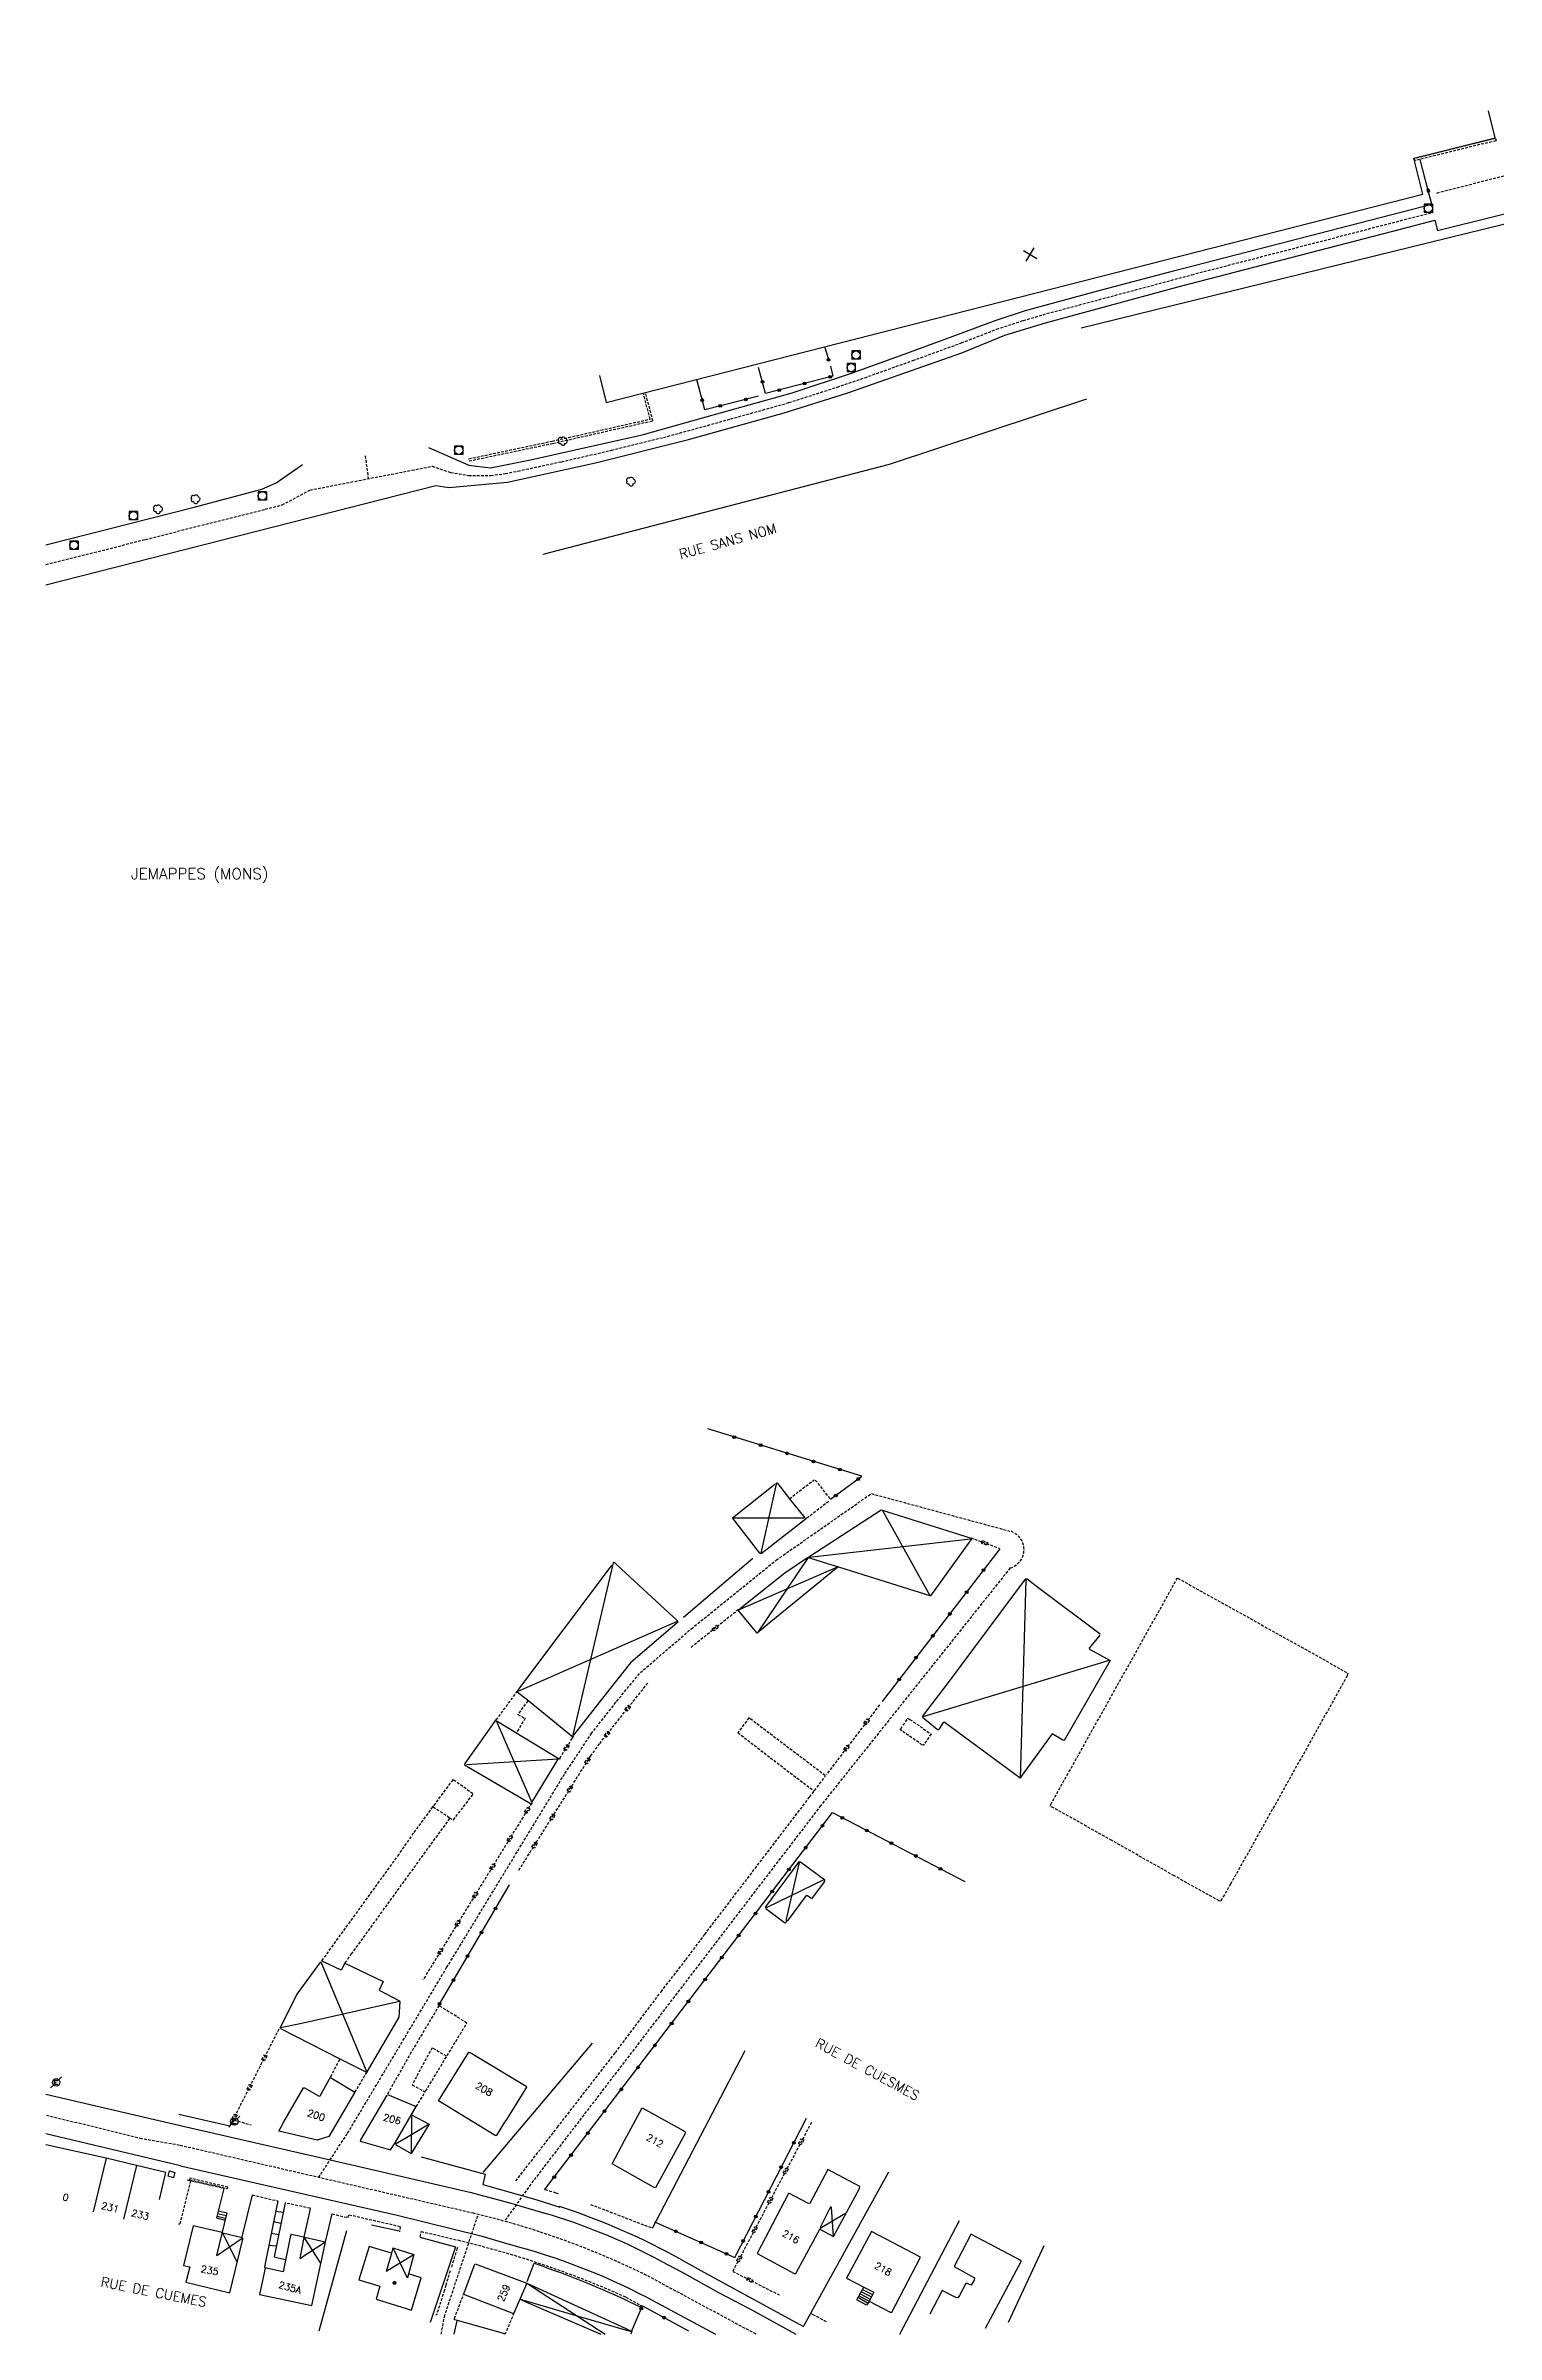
# Model space of a CAD drawing. Header units: millimetres. Extents: x 117000 to 118001, y 126000 to 126987.
# Drawn here: x 117000 to 117262.5, y 126000 to 126414.1 of the extents above; entities that cross this region are included whole.
import ezdxf
from ezdxf.enums import TextEntityAlignment as Align

# ---------------------------------------------------------------- set-up
doc = ezdxf.new("R2010")
doc.units = ezdxf.units.MM
doc.linetypes.add('DASHED', pattern=[0.75, 0.5, -0.25])
doc.layers.get('0').update_dxf_attribs({"linetype": 'CONTINUOUS'})
for name, color, linetype in [('w0001', 6, 'DASHED'), ('w0008', 7, 'CONTINUOUS'), ('w0100', 7, 'CONTINUOUS'), ('w0112', 1, 'DASHED'), ('w0211', 2, 'CONTINUOUS'), ('w0300', 7, 'CONTINUOUS'), ('W0310', 3, 'CONTINUOUS'), ('w0322', 7, 'CONTINUOUS'), ('w0400', 7, 'CONTINUOUS'), ('w0420', 7, 'CONTINUOUS'), ('W0471', 7, 'CONTINUOUS'), ('w0980', 7, 'CONTINUOUS'), ('w0989', 7, 'CONTINUOUS'), ('w0991', 7, 'CONTINUOUS'), ('w1102', 7, 'CONTINUOUS')]:
    doc.layers.add(name, color=color, linetype=linetype)
doc.styles.get("Standard").update_dxf_attribs({"font": 'romans.shx', "width": 0.85})

# ---------------------------------------------------------------- blocks, each defined once
blk = doc.blocks.new('T420')
for p, q in [((0.75, 0.75), (-0.75, 0.75)), ((-0.75, 0.75), (-0.75, -0.75)), ((0.75, 0.75), (0.75, -0.75)), ((0.75, -0.75), (-0.75, -0.75))]:
    blk.add_line(p, q)
blk.add_ellipse((0, 0), major_axis=(-0.53, 0.53), ratio=1, start_param=3.926991, end_param=10.210176)
blk = doc.blocks.new('T300')
for p, q in [((-0.8, 0.51), (-0.86, 0.34)), ((-0.86, 0.34), (-0.86, 0.17)), ((-0.86, 0.17), (-0.74, 0.06)), ((-0.69, 0.63), (-0.8, 0.51)), ((-0.8, -0.06), (-0.74, 0.06)), ((-0.74, 0.06), (-0.69, 0.11)), ((-0.57, 0.69), (-0.69, 0.63)), ((-0.46, 0.69), (-0.57, 0.69)), ((-0.29, 0.63), (-0.46, 0.69)), ((-0.29, 0.63), (-0.17, 0.74)), ((-0.23, 0.57), (-0.29, 0.63)), ((-0.17, 0.74), (-0.06, 0.8)), ((-0.06, 0.8), (0.06, 0.8)), ((0.06, 0.8), (0.23, 0.74)), ((0.23, 0.74), (0.34, 0.63)), ((0.34, 0.63), (0.4, 0.51)), ((0.46, 0.46), (0.34, 0.46)), ((0.4, 0.51), (0.4, 0.46)), ((0.57, 0.4), (0.46, 0.46)), ((0.57, 0.4), (0.69, 0.29)), ((0.69, 0.29), (0.74, 0.17)), ((0.74, 0.06), (0.69, -0.17)), ((0.74, 0.17), (0.74, 0.06)), ((-0.8, -0.17), (-0.8, -0.06)), ((-0.8, -0.23), (-0.8, -0.17)), ((-0.74, -0.34), (-0.8, -0.23)), ((-0.69, -0.4), (-0.74, -0.34)), ((-0.51, -0.46), (-0.69, -0.4)), ((-0.4, -0.46), (-0.51, -0.46)), ((-0.4, -0.46), (-0.34, -0.46)), ((-0.34, -0.46), (-0.34, -0.4)), ((-0.34, -0.51), (-0.34, -0.46)), ((-0.29, -0.63), (-0.34, -0.51)), ((-0.17, -0.74), (-0.29, -0.63)), ((-0.06, -0.8), (-0.17, -0.74)), ((0.06, -0.8), (-0.06, -0.8)), ((0.17, -0.74), (0.06, -0.8)), ((0.23, -0.69), (0.17, -0.74)), ((0.29, -0.46), (0.23, -0.46)), ((0.29, -0.63), (0.23, -0.69)), ((0.46, -0.4), (0.29, -0.46)), ((0.34, -0.51), (0.29, -0.63)), ((0.34, -0.51), (0.34, -0.46)), ((0.57, -0.34), (0.46, -0.4)), ((0.63, -0.29), (0.57, -0.34)), ((0.69, -0.17), (0.63, -0.29))]:
    blk.add_line(p, q)
blk = doc.blocks.new('T400')
for p, q in [((-0.15, 0.3), (0.15, 0.3)), ((-0.15, -0.25), (-0.15, 0.3)), ((-0.15, 0.15), (0.15, 0.15)), ((-0.15, 0), (0.15, 0)), ((0.15, 0.3), (0.15, -0.25)), ((-0.15, -0.15), (0.15, -0.15)), ((-0.15, -0.25), (-0.15, -0.3)), ((-0.15, -0.3), (0.15, -0.3)), ((0.15, -0.3), (0.15, -0.25))]:
    blk.add_line(p, q)
blk = doc.blocks.new('t991o')
at = {"color": 0, "linetype": 'Continuous'}
for p, q in [((-1, 1), (1, -1)), ((-1, -1), (1, 1))]:
    blk.add_line(p, q, dxfattribs=at)
blk = doc.blocks.new('t322o')
at = {"color": 0, "linetype": 'Continuous'}
for radius in [0.25, 0.15]:
    blk.add_circle((0, 0), radius, dxfattribs=at)
blk = doc.blocks.new('T471')
for p, q in [((-0.333334, 0.333334), (-0.333334, -0.333334)), ((-0.333334, 0.333334), (0.333334, 0.333334)), ((-0.333334, 0), (0, 0)), ((0.500001, 0.500001), (1.000002, 1.000002)), ((-0.500001, -0.500001), (-1.000002, -1.000002)), ((-0.333334, -0.333334), (0.333334, -0.333334))]:
    blk.add_line(p, q)
blk.add_ellipse((0, 0), major_axis=(0.471405, 0.471405), ratio=1, start_param=5.4977871438, end_param=11.780972451)
blk = doc.blocks.new('t112o')
at = {"color": 0, "linetype": 'Continuous'}
for p, q in [((-0.5, 0.5), (0.5, 0.5)), ((-0.5, -0.5), (-0.5, 0.5)), ((0.5, 0.5), (0.5, -0.5)), ((0.5, -0.5), (-0.5, -0.5))]:
    blk.add_line(p, q, dxfattribs=at)
blk = doc.blocks.new('BB01')
at = {"layer": 'w0991', "color": 0}
for p, q in [((-0.5, 0.04), (-0.04, 0.5)), ((-0.48, -0.13), (0.13, 0.48)), ((-0.43, -0.25), (0.25, 0.43)), ((-0.36, -0.35), (0.35, 0.36)), ((-0.26, -0.43), (0.43, 0.26)), ((-0.13, -0.48), (0.48, 0.13)), ((0.03, -0.5), (0.5, -0.03)), ((0.31, -0.39), (0.39, -0.31))]:
    blk.add_line(p, q, dxfattribs=at)
blk.add_circle((0, 0), 0.5, dxfattribs=at)
blk = doc.blocks.new('OH02')
at = {"layer": 'w0112', "color": 0}
for p, q in [((-0.5, 0.25), (0.5, 0.25)), ((-0.5, -0.25), (-0.5, 0.25)), ((0.5, 0.25), (0.5, -0.25)), ((0.5, -0.25), (-0.5, -0.25))]:
    blk.add_line(p, q, dxfattribs=at)
blk = doc.blocks.new('OH01')
at = {"layer": 'w0322', "color": 0}
for radius in [0.25, 0.15]:
    blk.add_circle((0, 0), radius, dxfattribs=at)

msp = doc.modelspace()

# ---------------------------------------------------------------- linework, layer by layer
at = {"layer": 'w0001'}
for p, q in [((117251.73, 126387.48), (117327.82, 126407.21)), ((117057.8, 126339.91), (117058.36, 126335.79))]:
    msp.add_line(p, q, dxfattribs=at)
for points in [[(117000, 126320.23), (117018.03, 126324.79), (117039.71, 126330.26), (117042.78, 126331.03), (117047.8, 126333.73), (117069.91, 126338.03), (117073.26, 126336.92), (117076.51, 126336.39), (117080.54, 126336.35), (117083.14, 126336.71), (117085.43, 126337.17), (117093.3, 126338.86), (117102.37, 126340.92), (117111.76, 126343.25), (117123.91, 126346.59), (117134.49, 126349.56), (117143.2, 126352.35), (117148.2, 126354.06), (117156.89, 126357.17), (117165.69, 126360.36), (117172.07, 126362.84), (117176.85, 126364.41), (117181.84, 126365.85), (117207.39, 126372.7), (117230.59, 126378.71), (117251.08, 126384.02)], [(117017.36, 126035.36), (117000, 126039.63)], [(117071.56, 126000), (117072.13, 126003.17), (117078.25, 126021.68)]]:
    msp.add_lwpolyline(points, dxfattribs=at)
for points in [[(117049.36, 126028.36), (117054.62, 126036.39), (117072.54, 126066.35), (117093.95, 126101.49), (117098.71, 126108.66), (117103.3, 126114.52), (117107.59, 126119.73), (117116.81, 126127.66), (117132.21, 126140.11), (117149.39, 126152.12), (117174.46, 126145.33, -0.757318), (117174.52, 126138.66), (117140.22, 126095.65), (117088.22, 126027.76), (117083, 126020.45)], [(117128.52, 126000), (117108.75, 126010.64, 0.056435), (117077.42, 126021.88), (117024.21, 126034.18), (117017.36, 126035.36)]]:
    msp.add_lwpolyline(points, format="xyb", dxfattribs=at)
at = {"layer": 'w0008'}
for points in [[(117000, 126316.56), (117028.41, 126323.82), (117070.59, 126334.57), (117072.93, 126334.21), (117083.53, 126335.18), (117099.48, 126338.64), (117116.31, 126342.87), (117133.61, 126347.68), (117145.16, 126351.34), (117165.74, 126358.58), (117173.55, 126361.76), (117180.91, 126363.99), (117205.32, 126370.6), (117245.41, 126380.99), (117251.37, 126382.55), (117251.85, 126380.68), (117272.93, 126385.97), (117329.57, 126400.33), (117326.08, 126414.1)], [(117069.26, 126341.45), (117076.57, 126338.24), (117080.47, 126337.77), (117087.74, 126339.19), (117107.95, 126343.7), (117119.49, 126346.97), (117135.04, 126351.3), (117145.8, 126354.85), (117154.65, 126358.06), (117162.37, 126360.91), (117162.37, 126360.91), (117172, 126364.48), (117177.26, 126366.21), (117190.12, 126369.73), (117204.28, 126373.46), (117250.79, 126385.49), (117250.18, 126387.92), (117248.72, 126393.52)], [(117000, 126323.81), (117026.83, 126330.64), (117039.07, 126333.88), (117041.71, 126335.06), (117046.43, 126338.38)], [(117024.07, 126039.8), (117033.32, 126037.71), (117033.79, 126038.58), (117034.08, 126038.76)], [(117024.07, 126037.84), (117055.15, 126030.72), (117076.74, 126025.68), (117083.73, 126023.86), (117090.46, 126021.87)], [(117067.9, 126032.09), (117079.54, 126028.97), (117079.1, 126027.07), (117088.68, 126024.39), (117093, 126023.02)], [(117024.38, 126030.48), (117063.6, 126021.57), (117078.74, 126017.79), (117084.02, 126016.26)], [(117110.33, 126013.78), (117115.03, 126011.29), (117121.73, 126007.57), (117127.51, 126004.54), (117135.71, 126000)], [(117115.18, 126013.42), (117120.27, 126010.58), (117137.1, 126001.38), (117138.52, 126003.91)], [(117108.95, 126006.56), (117121.18, 126000)]]:
    msp.add_lwpolyline(points, dxfattribs=at)
at = {"layer": 'w0008', "flags": 128}
for points in [[(117000, 126043.45), (117024.07, 126037.84)], [(117024.38, 126030.48), (117000, 126036.26)]]:
    msp.add_lwpolyline(points, dxfattribs=at)
at = {"layer": 'w0008'}
for centre, radius, start, end in [((117055.11, 125906.34), 122.74, 60.7064, 72.0294), ((117059.05, 125915.87), 110.52, 62.3581, 73.5147), ((117054.38, 125902.42), 117.57, 62.3456, 75.4297)]:
    msp.add_arc(centre, radius, start, end, dxfattribs=at)
at = {"layer": 'w0100'}
for points in [[(117100.19, 126354.45), (117101.41, 126349.6), (117117.26, 126353.62), (117249.2, 126387.29), (117247.57, 126393.81), (117262.29, 126397.48), (117261.08, 126402.33)], [(117124.25, 126147.76), (117131.9, 126153.82)], [(117132.16, 126153.86), (117129.41, 126141.35)], [(117132.05, 126153.89), (117132.37, 126154.08)], [(117132.37, 126154.08), (117134.58, 126151.19)], [(117129.23, 126141.37), (117124.25, 126147.76)], [(117137.26, 126147.7), (117124.37, 126147.69)], [(117137.64, 126147.61), (117129.46, 126141.25)], [(117134.53, 126151.26), (117137.33, 126147.73)], [(117137.68, 126140.39), (117138.29, 126140.79), (117151.18, 126149.17), (117167.45, 126144.08), (117167.45, 126143.76)], [(117151.4, 126149.04), (117159.95, 126133.7)], [(117167.33, 126143.88), (117138.68, 126140.62), (117137.95, 126140.57)], [(117137.95, 126140.57), (117143, 126138.98), (117143.64, 126138.79), (117160.17, 126133.6), (117167.44, 126143.78)], [(117102.44, 126139.12), (117102.34, 126139.07), (117085.36, 126116.47)], [(117114.45, 126128.74), (117114.34, 126129.11), (117104.17, 126138.44), (117102.96, 126139.6), (117102.72, 126139.67), (117102.69, 126139.6), (117095.38, 126108.46)], [(117137.68, 126140.39), (117133.73, 126137.72), (117125.77, 126131.37)], [(117137.95, 126140.57), (117128.71, 126126.86)], [(117129.46, 126141.25), (117129.23, 126141.37)], [(117143.37, 126138.87), (117139.38, 126135.6), (117130.53, 126128.37), (117128.71, 126126.86), (117125.27, 126131), (117125.77, 126131.37)], [(117143.37, 126138.87), (117125.27, 126131)], [(117190.8, 126126.68), (117179.74, 126134.97), (117177.57, 126136.62), (117177.24, 126136.66), (117163.3, 126117.92), (117158.76, 126112.01), (117158.61, 126111.67)], [(117177.35, 126136.5), (117176.33, 126100.65), (117162.58, 126110.75), (117162.4, 126110.62)], [(117114.24, 126129), (117085.98, 126116.53), (117085.54, 126116.39), (117085.41, 126116.46), (117085.35, 126116.27)], [(117114.32, 126128.81), (117105.81, 126121.51), (117100.75, 126115.13), (117095.52, 126108.38)], [(117190.72, 126126.49), (117188.8, 126124.14), (117188.88, 126123.99), (117192.63, 126121.91), (117184.29, 126107.46), (117184.07, 126107.52), (117182.09, 126108.66), (117176.65, 126101.1), (117176.33, 126100.65)], [(117192.4, 126121.93), (117171.1, 126115.49), (117158.69, 126111.71)], [(117085.33, 126116.28), (117087.46, 126114.57), (117087.49, 126114.56), (117095.37, 126108.11), (117095.5, 126108.53)], [(117081.58, 126111.34), (117075.83, 126103.31)], [(117081.48, 126111.09), (117083.01, 126107.57)], [(117081.58, 126111.33), (117081.58, 126111.34)], [(117081.67, 126110.97), (117092.93, 126104.12)], [(117158.64, 126111.68), (117161.31, 126109.5), (117161.54, 126109.4), (117161.72, 126109.56), (117162.46, 126110.68)], [(117083.01, 126107.57), (117087.93, 126096.22)], [(117095.29, 126107.91), (117095.36, 126108.27)], [(117075.83, 126103.31), (117075.77, 126103.07)], [(117075.77, 126103.07), (117087.84, 126096.01)], [(117092.71, 126104.09), (117076.11, 126103.03)], [(117087.93, 126096.22), (117092.71, 126104.09)], [(117092.93, 126104.12), (117093.15, 126104.2)], [(117087.84, 126096.01), (117088.05, 126096.11)], [(117138.65, 126078.82), (117140.91, 126081.89), (117140.97, 126082.18), (117136.6, 126085.4), (117136.24, 126085.49), (117130.25, 126077.35), (117130.27, 126077.06), (117133.68, 126074.53), (117133.91, 126074.47), (117134.05, 126074.7), (117134.02, 126075.14), (117136.38, 126085.37)], [(117140.82, 126082.2), (117130.45, 126077.25), (117130.23, 126077.25)], [(117138.43, 126078.9), (117137.82, 126079.35), (117137.58, 126079.39), (117134.13, 126074.73)], [(117138.62, 126078.85), (117138.4, 126078.92)], [(117049.73, 126067.37), (117045.44, 126061.55)], [(117049.79, 126067.42), (117058.07, 126047.44)], [(117053.43, 126065.86), (117049.89, 126067.58)], [(117054.11, 126067.14), (117053.43, 126065.86)], [(117054.11, 126067.14), (117061.03, 126063.85), (117060.32, 126062.27), (117063.99, 126060.35), (117064.04, 126060.2)], [(117045.44, 126061.55), (117042.35, 126055.34)], [(117064.03, 126060.2), (117046.04, 126056.16), (117042.49, 126055.45)], [(117064.05, 126060.23), (117063.86, 126057.4), (117058.1, 126047.5)], [(117042.48, 126055.33), (117053.34, 126049.8), (117058.04, 126047.42)], [(117071.09, 126042.21), (117076.54, 126051.07), (117076.82, 126051.01), (117086.9, 126044.87), (117086.99, 126044.73), (117083.38, 126038.86), (117082.99, 126038.35), (117081.51, 126035.92), (117081.29, 126035.98), (117071.06, 126042.21)], [(117043.05, 126038.42), (117046.66, 126044.58)], [(117046.66, 126044.58), (117046.81, 126044.58)], [(117046.81, 126044.58), (117049.47, 126043.08)], [(117049.68, 126043.17), (117051.57, 126046.64)], [(117055.91, 126043.78), (117051.21, 126035.76)], [(117051.53, 126046.44), (117055.91, 126043.78)], [(117049.47, 126043.08), (117049.68, 126043.17)], [(117061.74, 126043.28), (117056.95, 126035.18)], [(117061.85, 126043.38), (117067.03, 126041.23)], [(117063.23, 126034.61), (117067.05, 126041.21)], [(117066.21, 126039.73), (117069.35, 126038.03), (117066.12, 126032.73)], [(117042.17, 126036.73), (117043.05, 126038.42)], [(117049.14, 126035.11), (117042.17, 126036.73)], [(117051.21, 126035.76), (117049.14, 126035.11)], [(117069.35, 126038.03), (117065.85, 126035.92), (117063.31, 126034.42)], [(117066.19, 126039.4), (117066.12, 126032.73)], [(117056.95, 126035.18), (117056.87, 126034.96)], [(117056.87, 126034.96), (117062.35, 126033.35)], [(117062.35, 126033.35), (117063.23, 126034.61)], [(117063.28, 126034.35), (117066.12, 126032.73)], [(117032.22, 126026.36), (117030.88, 126021.04)], [(117032.14, 126026.46), (117032.22, 126026.36)], [(117035.56, 126017.64), (117037.39, 126025.21)], [(117042, 126024.12), (117039.57, 126012.19)], [(117043.24, 126023.5), (117041.33, 126014.02)], [(117043.3, 126023.76), (117043.24, 126023.5)], [(117142, 126023.03), (117140.18, 126019.45), (117140.05, 126018.96)], [(117142.57, 126017.69), (117142.16, 126022.94), (117141.97, 126023.13)], [(117026.67, 126019.62), (117024.95, 126012.46)], [(117031.89, 126018.38), (117026.67, 126019.62)], [(117030.88, 126021.04), (117032.45, 126020.63)], [(117031.25, 126022.36), (117032.76, 126021.97), (117030.9, 126014.27), (117031.18, 126014.34)], [(117030.99, 126021.37), (117032.55, 126021.01)], [(117031.12, 126021.84), (117032.64, 126021.46)], [(117041.28, 126020.42), (117042.55, 126020.1)], [(117041.66, 126022.24), (117042.96, 126022.06)], [(117046.77, 126017.57), (117047.92, 126022.67)], [(117047.92, 126022.67), (117047.84, 126022.79)], [(117050.65, 126016.96), (117051.8, 126021.77)], [(117144.62, 126021.8), (117140.12, 126019.11)], [(117035.56, 126017.35), (117031.12, 126014.32)], [(117031.97, 126018.35), (117035.56, 126017.48)], [(117031.99, 126018.26), (117034.58, 126013.15)], [(117033.31, 126007.5), (117035.64, 126017.19)], [(117035.64, 126017.19), (117035.56, 126017.64)], [(117046.71, 126017.58), (117044.43, 126018.05), (117044.3, 126017.86), (117042.93, 126011.3), (117039.66, 126011.99)], [(117040.39, 126016.11), (117041.72, 126016)], [(117040.83, 126018.28), (117042.13, 126018.05)], [(117046.69, 126017.53), (117045.98, 126013.78)], [(117050.52, 126016.58), (117045.98, 126013.66)], [(117049.7, 126012.93), (117046.77, 126017.57)], [(117046.87, 126017.55), (117050.58, 126016.74)], [(117048.16, 126005.19), (117050.65, 126016.96)], [(117062.54, 126014.65), (117058.49, 126015.9), (117056.66, 126009.84), (117060.47, 126008.69), (117059.81, 126006.33), (117066.17, 126004.34), (117067.95, 126010.23), (117065.63, 126010.92)], [(117062.82, 126015.63), (117062.48, 126014.44), (117062.48, 126014.4), (117061.58, 126011.36)], [(117062.82, 126015.63), (117063.95, 126015.29), (117066.59, 126014.44), (117065.46, 126010.21)], [(117062.82, 126015.63), (117065.33, 126010.31), (117065.47, 126010.23)], [(117148.97, 126006), (117152.8, 126004.02), (117153.09, 126003.98), (117158.28, 126013.92), (117149.42, 126018.58), (117144.92, 126010.14), (117148.18, 126008.45), (117149.83, 126007.59), (117148.97, 126005.93)], [(117170.07, 126001.11), (117176.54, 126013.3), (117167.54, 126018.03), (117167.38, 126018.03), (117164.38, 126012.24), (117168.07, 126010.23), (117167.97, 126009.76), (117167.47, 126008.86), (117166.6, 126009.24), (117166.49, 126009.19), (117165.34, 126007.02), (117165.05, 126006.57), (117164.68, 126006.64), (117162.22, 126007.91), (117162.22, 126007.91), (117159.97, 126003.61)], [(117024.95, 126012.46), (117026.04, 126012.21)], [(117026.04, 126012.21), (117025.37, 126009.42)], [(117039.68, 126011.98), (117038.7, 126007.2)], [(117039.57, 126012.19), (117039.68, 126011.98)], [(117041.33, 126014.02), (117043.31, 126013.53)], [(117066.46, 126014.29), (117061.58, 126011.36)], [(117077.47, 126012.34), (117075.6, 126007.24)], [(117077.47, 126012.34), (117077.68, 126012.71)], [(117077.68, 126012.71), (117087.04, 126009.22)], [(117025.37, 126009.42), (117033.31, 126007.5)], [(117038.7, 126007.2), (117048.16, 126005.19)], [(117075.6, 126007.24), (117084.62, 126003.75)], [(117087.04, 126009.22), (117084.72, 126003.84)], [(117087.04, 126009.22), (117101.23, 126000)], [(117087.04, 126009.22), (117087.04, 126009.22), (117104.85, 126001.1), (117106.05, 126000.51)], [(117148.68, 126005.51), (117148.53, 126005.27), (117146.78, 126006.2), (117147.13, 126006.92), (117148.97, 126006)], [(117147.04, 126006.62), (117148.72, 126005.71)], [(117147.97, 126008.48), (117147.13, 126006.92)], [(117147.39, 126007.33), (117149.16, 126006.35)], [(117147.61, 126007.68), (117149.39, 126006.75)], [(117147.77, 126008.11), (117149.61, 126007.17)], [(117074.39, 126002.44), (117073.85, 126000)], [(117073.95, 126002.62), (117073.95, 126002.86)], [(117074.49, 126002.47), (117073.95, 126002.62)], [(117083.04, 126000.05), (117074.49, 126002.47)], [(117074.49, 126002.47), (117074.49, 126002.47)], [(117085.86, 126006.32), (117086.97, 126005.82), (117100.42, 126000)], [(117085.86, 126006.32), (117096.33, 126003.29)], [(117096.33, 126003.29), (117105.06, 126000.74)], [(117148.97, 126005.93), (117148.68, 126005.51)], [(117148.79, 126005.66), (117148.72, 126005.71)], [(117082.96, 126000.07), (117082.94, 126000)], [(117083.21, 126000.28), (117083.04, 126000.05)], [(117105.06, 126000.74), (117106.05, 126000.51)], [(117106.05, 126000.51), (117105.89, 126000)]]:
    msp.add_lwpolyline(points, dxfattribs=at)
for points in [[(117110.31, 126026.49), (117110, 126026.59), (117102.49, 126030.81), (117104.71, 126035.05), (117107.95, 126040.94), (117115.47, 126036.8), (117115.76, 126036.56), (117115.72, 126036.31), (117110.31, 126026.49)], [(117128.72, 126014.61), (117135.44, 126011.02), (117135.72, 126010.97), (117140.05, 126019.02), (117142.57, 126017.69), (117147.23, 126026.39), (117147.3, 126026.75), (117141.49, 126029.8), (117138.23, 126023.63), (117137.9, 126023.7), (117134.61, 126025.44), (117134.42, 126025.46), (117128.72, 126014.61)]]:
    msp.add_lwpolyline(points, close=True, dxfattribs=at)
at = {"layer": 'w0100', "flags": 128}
msp.add_lwpolyline([(117020.6, 126024.4), (117021.72, 126029.27), (117016.4, 126030.54), (117010.92, 126031.87), (117000, 126034.26)], dxfattribs=at)
at = {"layer": 'w0112'}
for p, q in [((117262.33, 126397.33), (117247.66, 126393.72)), ((117262.43, 126396.95), (117247.76, 126393.33)), ((117262.33, 126397.33), (117262.43, 126396.95)), ((117247.76, 126393.33), (117247.66, 126393.72))]:
    msp.add_line(p, q, dxfattribs=at)
for points in [[(117076.52, 126339.39), (117091.63, 126342.58), (117109.35, 126346.57), (117108.14, 126351.31)], [(117076.61, 126339), (117091.72, 126342.18), (117109.84, 126346.27), (117108.53, 126351.4)], [(117134.58, 126151.19), (117139.04, 126154.64)], [(117139.25, 126154.56), (117142, 126151.04)], [(117141.69, 126150.71), (117137.64, 126147.61)], [(117167.38, 126144.12), (117172.55, 126142.23)], [(117125.38, 126131.15), (117116.68, 126124.22)], [(117085.31, 126116.4), (117081.58, 126111.33)], [(117087.22, 126114.62), (117085.37, 126112.14)], [(117085.6, 126083.97), (117098.59, 126104.63), (117100.23, 126106.9), (117109.06, 126117.98)], [(117085.05, 126027.73), (117092.61, 126037.47), (117103.07, 126050.96), (117111.34, 126061.98), (117115.85, 126067.79), (117119.25, 126072.36), (117138.21, 126097.19), (117141.04, 126100.94), (117141.04, 126101.08), (117128.49, 126110.59), (117127.46, 126111.44), (117127.24, 126111.53), (117125.24, 126108.87), (117131.13, 126104.31), (117139.07, 126098.29)], [(117085.41, 126112.14), (117086.74, 126111.46), (117085.17, 126108.84)], [(117150.86, 126113.88), (117141.27, 126101.29)], [(117093.01, 126104.27), (117095.53, 126108.18)], [(117070.11, 126095.44), (117073, 126093.53), (117073.03, 126093.42), (117073.76, 126093.09), (117077.21, 126097.54)], [(117073.63, 126100.32), (117070.16, 126095.65)], [(117073.83, 126100.29), (117073.63, 126100.32)], [(117077.26, 126097.8), (117073.83, 126100.29)], [(117077.24, 126097.66), (117077.18, 126097.47)], [(117070, 126095.44), (117066.51, 126090.65)], [(117087.93, 126096.13), (117068.26, 126064.13)], [(117070.16, 126095.65), (117070, 126095.44)], [(117066.51, 126090.65), (117063.86, 126086.84)], [(117073.07, 126093.34), (117065.66, 126083.15)], [(117063.86, 126086.84), (117049.79, 126067.42)], [(117065.66, 126083.15), (117055.29, 126068.83)], [(117055.29, 126068.83), (117054.11, 126067.14)], [(117071.17, 126059.47), (117066.14, 126051.05)], [(117068.74, 126044.01), (117076.2, 126056.31)], [(117076.2, 126056.31), (117071.17, 126059.47)], [(117033.87, 126038.73), (117042.28, 126055.38)], [(117051.57, 126046.64), (117053.24, 126049.82)], [(117066.14, 126051.05), (117061.74, 126043.28)], [(117072.52, 126050.33), (117069.92, 126051.81), (117067.06, 126046.58), (117066.31, 126045.14), (117068.58, 126043.87)], [(117058.07, 126047.44), (117055.91, 126043.78)], [(117067.05, 126041.21), (117068.74, 126044.01)], [(117034.04, 126038.73), (117037.18, 126037.91)], [(117138.55, 126038.34), (117124.3, 126011.38), (117132.74, 126007.1)], [(117026.19, 126027.75), (117024.27, 126019.94), (117024.01, 126019.94)], [(117025.61, 126027.93), (117032.14, 126026.46)], [(117037.39, 126025.21), (117042, 126024.12)], [(117047.84, 126022.79), (117043.3, 126023.76)], [(117090.39, 126026.19), (117092.3, 126025.6)], [(117092.27, 126025.6), (117092.84, 126025.42)], [(117098.57, 126023.5), (117109.79, 126019.19)], [(117051.8, 126021.77), (117054.66, 126021.12)], [(117054.66, 126021.12), (117054.82, 126021.59)], [(117064.14, 126019.45), (117054.77, 126021.59)], [(117064.14, 126019.45), (117064, 126018.5)], [(117067.73, 126017.68), (117067.95, 126018.6)], [(117067.95, 126018.6), (117074.96, 126016.95)], [(117074.53, 126015.68), (117074.42, 126015.51), (117073.34, 126011.96)], [(117073.17, 126011.46), (117072.38, 126008.86), (117072.14, 126007.97), (117070.74, 126003.6), (117070.5, 126003.48)], [(117073.95, 126002.86), (117075.6, 126007.24)], [(117104.94, 126006.69), (117107.94, 126005.1)], [(117084.72, 126003.84), (117083.21, 126000.28)], [(117138.58, 126003.77), (117138.76, 126003.6), (117141.29, 126002.25)]]:
    msp.add_lwpolyline(points, dxfattribs=at)
for points in [[(117204.19, 126082.97), (117192.92, 126089.34), (117181.78, 126095.59), (117181.86, 126095.88), (117204.72, 126136.73), (117204.86, 126136.8), (117231.05, 126122.21), (117235.61, 126119.6), (117235.51, 126119.16), (117214.4, 126081.47), (117212.61, 126078.39), (117212.35, 126078.43), (117204.19, 126082.97)], [(117158.57, 126106.64), (117154.66, 126109.37), (117154.71, 126109.58), (117156.02, 126111.46), (117156.37, 126111.27), (117160.21, 126108.62), (117158.85, 126106.6), (117158.57, 126106.64)], [(117026.01, 126027.99), (117032.89, 126026.36), (117032.95, 126026.6), (117026.07, 126028.23)]]:
    msp.add_lwpolyline(points, close=True, dxfattribs=at)
msp.add_arc((117036.74, 125854.71), 166.6, 65.8308, 76.7546, dxfattribs=at)
at = {"layer": 'w0211'}
for points in [[(117187.37, 126363.09), (117270.4, 126383.47), (117293.63, 126388.85), (117330.46, 126399.38), (117327.35, 126414.13)], [(117089.98, 126322.15), (117152.69, 126338.4), (117188.39, 126350.21)]]:
    msp.add_lwpolyline(points, dxfattribs=at)
at = {"layer": 'W0310'}
for points in [[(117115.37, 126129.78), (117127.92, 126140.46)], [(117079.16, 126029.26), (117098.96, 126052.7)], [(117109.79, 126019.19), (117126.57, 126051.32)], [(117138.52, 126003.91), (117152.58, 126029.41)], [(117063.93, 126018.65), (117058.93, 126019.74)], [(117154.53, 126000), (117165.35, 126020.6)], [(117054.4, 126018.74), (117049.39, 126000.56)], [(117067.7, 126017.56), (117074.15, 126015.83), (117069.58, 126002.14)], [(117174.22, 126002.18), (117180.65, 126016.08)]]:
    msp.add_lwpolyline(points, dxfattribs=at)
msp.add_lwpolyline([(117087.09, 126009.52), (117088.38, 126012.84, -0.031834), (117107.74, 126004.88, 0.995974)], format="xyb", dxfattribs=at)
at = {"layer": 'w0322'}
msp.add_line((117140.99, 126359.55), (117141.68, 126357.17), dxfattribs=at)
for points in [[(117142, 126356.14), (117142.41, 126354.32), (117130.25, 126351.18), (117128.99, 126355.88)], [(117128.96, 126350.71), (117119.26, 126348.23), (117117.82, 126353.75)], [(117142.01, 126151.1), (117147.68, 126155.26), (117119.81, 126163.82)], [(117172.67, 126142.1), (117151.36, 126114.51)], [(117090.27, 126026.12), (117122.55, 126068.45), (117142.35, 126094.4), (117166.32, 126081.93)], [(117071.05, 126059.42), (117083.92, 126081.34)], [(117110.17, 126020.33), (117124.67, 126013.9), (117137.66, 126039.1)], [(117106, 126000.49), (117107.97, 126005.14), (117116.32, 126000.62)]]:
    msp.add_lwpolyline(points, dxfattribs=at)
at = {"layer": 'w1102'}
for p, q in [((117010.92, 126031.87), (117008.55, 126022.16)), ((117016.4, 126030.54), (117014.08, 126020.81))]:
    msp.add_line(p, q, dxfattribs=at)

# ---------------------------------------------------------------- block references
at = {"layer": 'w0112'}
for name, p, rotation in [('OH02', (117169.9, 126143.2), 339.9249367600793), ('OH02', (117121.14, 126127.78), 218.5279296839922), ('OH02', (117105.32, 126113.29), 51.46887468819744), ('OH02', (117148.54, 126110.84), 232.7350370215543), ('OH02', (117094.24, 126106.18), 57.1429668829638), ('OH02', (117101.59, 126108.6), 51.46887468819744), ('OH02', (117144.9, 126106.06), 232.7350370215543), ('OH02', (117098.04, 126103.76), 57.84100342236607), ('OH02', (117094.85, 126098.68), 57.84100342236607), ('OH02', (117087.11, 126094.8), 238.4149744667001), ('OH02', (117091.66, 126093.6), 57.84100342236607), ('OH02', (117083.97, 126089.69), 238.4149744667001), ('OH02', (117080.83, 126084.58), 238.4149744667001), ('OH02', (117088.46, 126088.52), 57.84100342236607), ('OH02', (117077.68, 126079.47), 238.4149744667001), ('OH02', (117074.54, 126074.36), 238.4149744667001), ('OH02', (117071.4, 126069.25), 238.4149744667001), ('OH02', (117039.57, 126050.03), 63.21085559575746), ('OH02', (117036.87, 126044.67), 63.21085559575746), ('OH02', (117034.16, 126039.32), 63.21085559575746), ('OH02', (117136.69, 126034.83), 242.1384444924171), ('t112o', (117022.76, 126028.93), 254.6179226491758), ('OH02', (117133.89, 126029.53), 242.1384444924171), ('OH02', (117131.08, 126024.22), 242.1384444924171), ('OH02', (117128.28, 126018.92), 242.1384444924171), ('OH02', (117125.48, 126013.62), 242.1384444924171), ('OH02', (117127.39, 126009.81), 333.1191328179167)]:
    msp.add_blockref(name, p, dxfattribs=dict(at, rotation=rotation))
at = {"layer": 'w0300'}
for p in [(117093.59, 126342.57), (117105.93, 126335.23), (117020.35, 126330.24), (117027.15, 126332.05)]:
    msp.add_blockref('T300', p, dxfattribs=at)
at = {"layer": 'w0322'}
for name, p, rotation in [('t322o', (117141.65, 126357.28), 286.3543227961141), ('t322o', (117141.92, 126354.2), 194.4766609440777), ('t322o', (117118.79, 126350.02), 104.5596216461541), ('t322o', (117126.66, 126350.12), 194.3108724296823), ('t322o', (117129.68, 126353.3), 105.004992115843), ('t322o', (117132.72, 126351.82), 194.4766609440777), ('t322o', (117137.32, 126353.01), 194.4766609440777), ('t322o', (117122.06, 126348.95), 194.3108724296823), ('OH01', (117124.59, 126162.35), 162.9148385917159), ('OH01', (117129.37, 126160.88), 162.9148385917159), ('OH01', (117134.15, 126159.41), 162.9148385917159), ('OH01', (117138.93, 126157.95), 162.9148385917159), ('OH01', (117143.71, 126156.48), 162.9148385917159), ('OH01', (117142.97, 126151.8), 36.22401707090378), ('OH01', (117147, 126154.76), 36.22401707090378), ('OH01', (117169.7, 126138.25), 232.3127596286125), ('OH01', (117163.59, 126130.34), 232.3127596286125), ('OH01', (117166.64, 126134.3), 232.3127596286125), ('OH01', (117160.53, 126126.38), 232.3127596286125), ('OH01', (117157.47, 126122.43), 232.3127596286125), ('OH01', (117154.42, 126118.47), 232.3127596286125), ('OH01', (117144.14, 126093.47), 332.5037349967218), ('OH01', (117140.54, 126092.03), 52.65752161823668), ('OH01', (117148.58, 126091.17), 332.5037349967218), ('OH01', (117137.51, 126088.05), 52.65752161823668), ('OH01', (117153.01, 126088.86), 332.5037349967218), ('OH01', (117157.45, 126086.55), 332.5037349967218), ('OH01', (117134.48, 126084.08), 52.65752161823668), ('OH01', (117161.88, 126084.24), 332.5037349967218), ('OH01', (117081.39, 126077.03), 59.59358901430005), ('OH01', (117131.44, 126080.1), 52.65752161823668), ('OH01', (117078.86, 126072.72), 59.59358901430005), ('OH01', (117128.41, 126076.13), 52.65752161823668), ('OH01', (117076.33, 126068.41), 59.59358901430005), ('OH01', (117125.38, 126072.15), 52.65752161823668), ('OH01', (117073.8, 126064.09), 59.59358901430005), ('OH01', (117119.31, 126064.2), 52.66590370042364), ('OH01', (117122.35, 126068.18), 52.66590370042364), ('OH01', (117116.28, 126060.23), 52.66590370042364), ('OH01', (117071.26, 126059.78), 59.59358901430005), ('OH01', (117113.25, 126056.25), 52.66590370042364), ('OH01', (117110.22, 126052.28), 52.66590370042364), ('OH01', (117107.18, 126048.3), 52.66590370042364), ('OH01', (117104.15, 126044.32), 52.66590370042364), ('OH01', (117101.12, 126040.35), 52.66590370042364), ('OH01', (117098.09, 126036.37), 52.66590370042364), ('OH01', (117095.05, 126032.4), 52.66590370042364), ('OH01', (117135.37, 126034.65), 62.72607512010267), ('OH01', (117092.02, 126028.42), 52.66590370042364), ('OH01', (117133.08, 126030.21), 62.72607512010267), ('OH01', (117130.79, 126025.76), 62.72607512010267), ('OH01', (117114.02, 126018.62), 336.1069206647685), ('OH01', (117128.5, 126021.32), 62.72607512010267), ('OH01', (117118.59, 126016.6), 336.1069206647685), ('OH01', (117123.16, 126014.57), 336.1069206647685), ('OH01', (117126.21, 126016.88), 62.72607512010267), ('OH01', (117107.77, 126004.67), 67.00697263815343), ('OH01', (117111.92, 126003), 331.6001635048736)]:
    msp.add_blockref(name, p, dxfattribs=dict(at, rotation=rotation))
at = {"layer": 'w0400', "rotation": 193.9757399216957}
msp.add_blockref('T400', (117250.18, 126387.92), dxfattribs=at)
at = {"layer": 'w0420'}
for p in [(117250.16, 126384.7), (117146.61, 126358.16), (117145.74, 126355.87), (117074.74, 126340.93), (117015.86, 126329.08), (117039.21, 126332.67), (117005.1, 126323.74)]:
    msp.add_blockref('T420', p, dxfattribs=at)
at = {"layer": 'W0471'}
for p in [(117001.87, 126045.57), (117034.11, 126038.49)]:
    msp.add_blockref('T471', p, dxfattribs=at)
at = {"layer": 'w0991', "rotation": 13.99308205800075}
msp.add_blockref('t991o', (117178.13, 126376.37), dxfattribs=at)
at = {"layer": 'w0991', "xscale": 0.5, "yscale": 0.5, "zscale": 0.5, "rotation": 344.2993219199575}
msp.add_blockref('BB01', (117063.11, 126009.32), dxfattribs=at)

# ---------------------------------------------------------------- texts
at = {"layer": 'w0980'}
msp.add_text('JEMAPPES (MONS)', height=2, dxfattribs=at).set_placement((117027.86, 126264.16), align=Align.MIDDLE)
at = {"layer": 'w0989'}
for s, rotation, p in [('RUE SANS NOM', 15.3943, (117123.4, 126324.48)), ('RUE DE CUESMES', 331.7253, (117148.69, 126047.95)), ('RUE DE CUEMES', 348.7622, (117019.53, 126007.66))]:
    msp.add_text(s, height=1.75, rotation=rotation, dxfattribs=at).set_placement(p, align=Align.MIDDLE)
at = {"layer": 'w0991'}
for s, rotation, p in [('208', 330.8923, (117079.33, 126044.35)), ('200', 341.5413, (117048.95, 126039.62)), ('206', 345.6461, (117062.69, 126038.93)), ('212', 330.8923, (117110.22, 126035.03)), ('0', 347.6457, (117003.61, 126024.77)), ('231', 346.3365, (117011.65, 126022.95)), ('233', 346.6071, (117017.09, 126021.64)), ('216', 330.8923, (117134.83, 126017.63)), ('235', 349.8196, (117029.67, 126011.57)), ('218', 330.8923, (117151.54, 126011.8)), ('235A', 344.6142, (117044.19, 126008.46)), ('259', 66.3385, (117082.87, 126007.48))]:
    msp.add_text(s, height=1.25, rotation=rotation, dxfattribs=at).set_placement(p, align=Align.MIDDLE)

doc.saveas('drawing.dxf')
